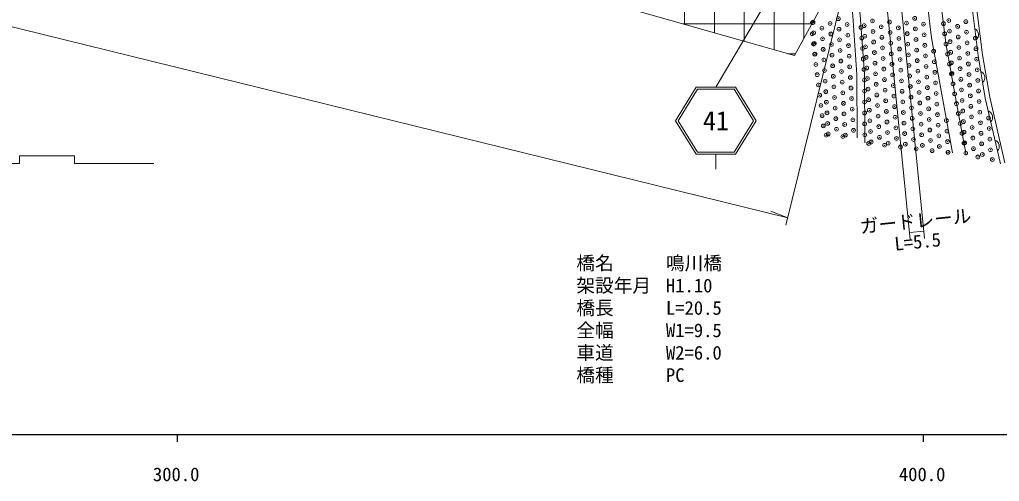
# Model space of a CAD drawing. Units: millimetres, scale not verified. Extents: x 40000 to 680000, y 20000 to 380000.
# Drawn here: x 346856 to 478201, y 198715 to 260566 of the extents above; entities that cross this region are included whole.
import ezdxf
from ezdxf.enums import TextEntityAlignment as Align

# ---------------------------------------------------------------- set-up
doc = ezdxf.new("R2010")
doc.units = ezdxf.units.MM
doc.header["$LTSCALE"] = 1000
doc.header["$PDMODE"] = 32
doc.header["$PDSIZE"] = 500
for name, color, linetype, lineweight in [('M-BGD', 7, 'Continuous', 13), ('M-STR-HTXT', 7, 'Continuous', 13), ('M-STR-STRC', 7, 'Continuous', 13), ('M-TTL-BAND', 7, 'Continuous', 25)]:
    doc.layers.add(name, color=color, linetype=linetype, lineweight=lineweight)
doc.styles.add('ＭＳ ゴシック', font='')
doc.styles.get('ＭＳ ゴシック').set_extended_font_data('MS Gothic')

msp = doc.modelspace()

# ---------------------------------------------------------------- linework, layer by layer
at = {"layer": 'M-BGD'}
for p, q in [((436000, 259937), (436000, 271983)), ((440000, 258799), (440000, 271005)), ((444000, 257662), (444000, 270028)), ((448000, 256524), (448000, 269050)), ((452000, 258080), (452000, 268073)), ((435778, 260000), (453056, 260000)), ((449842, 256000), (450857, 256000))]:
    msp.add_line(p, q, dxfattribs=at)
for points in [[(466696, 282352), (467566, 277243), (467699, 271712), (468270, 265269), (469117, 258109), (471934, 242705)], [(468381, 281864), (469465, 275777), (469991, 265714), (471014, 257416), (472428, 249393), (473741, 242432)], [(478342, 241258), (476313, 250041), (475352, 255745), (474619, 261458), (474353, 273683), (473864, 280427)], [(474477, 280274), (474953, 273712), (475218, 261503), (475946, 255833), (476901, 250158), (478927, 241393)], [(462545, 279331), (464628, 278710), (464853, 277024), (457722, 268486), (450719, 255751), (424388, 263239)], [(458611, 269550), (459535, 261155), (460100, 253264), (460157, 244081)], [(457722, 268486), (458539, 261064), (459100, 253225), (459153, 244749)], [(364834, 241309), (354234, 241309), (354234, 242309), (346834, 242309), (346834, 241309), (274651, 241309), (273597, 240109), (261834, 240109)]]:
    msp.add_lwpolyline(points, dxfattribs=at)
for centre, start, end in [((474487, 258537), 311.1686, 63.45854), ((475336, 252809), 313.41161, 65.70155), ((476387, 247485), 316.86419, 69.15414), ((477287, 243588), 316.86419, 69.15414)]:
    msp.add_arc(centre, 903, start, end, dxfattribs=at)
for p in [(453141, 260155), (453224, 260203), (455509, 260055), (456609, 260690), (457794, 259908), (461178, 260396), (463463, 260248), (465748, 260101), (466848, 260736), (468033, 259954), (470693, 260023), (471417, 260441), (473702, 260294), (453106, 258668), (453309, 258785), (454409, 259420), (455594, 258638), (456694, 259273), (459653, 259515), (460079, 259761), (461263, 258978), (462363, 259613), (463548, 258831), (464648, 259466), (465833, 258684), (466933, 259319), (468118, 258536), (470861, 258654), (471502, 259024), (472602, 259659), (473787, 258876), (453272, 257297), (453394, 257368), (454494, 258003), (455679, 257221), (456779, 257856), (457879, 258491), (459753, 258106), (460164, 258343), (461349, 257561), (462448, 258196), (463633, 257414), (464733, 258049), (465918, 257266), (467018, 257901), (471037, 257288), (471588, 257606), (472687, 258241), (473872, 257459), (474972, 258094), (453438, 255927), (453479, 255951), (454579, 256586), (456864, 256438), (457964, 257073), (459854, 256698), (460249, 256926), (461434, 256144), (462533, 256779), (463718, 255996), (464818, 256631), (467103, 256484), (468203, 257119), (469388, 256336), (471271, 255957), (471673, 256189), (472772, 256824), (473957, 256042), (475057, 256677), (454664, 255168), (455764, 255803), (456949, 255021), (458049, 255656), (459955, 255290), (460334, 255509), (461519, 254726), (462619, 255361), (463803, 254579), (464903, 255214), (466003, 255849), (467188, 255066), (468288, 255701), (469473, 254919), (471506, 254626), (471758, 254772), (472858, 255407), (474042, 254624), (475142, 255259), (453604, 254556), (454749, 253751), (455849, 254386), (457034, 253604), (458134, 254239), (460056, 253882), (460419, 254091), (461604, 253309), (462704, 253944), (464988, 253796), (466088, 254431), (467273, 253649), (468373, 254284), (469558, 253502), (471740, 253295), (471843, 253354), (472943, 253989), (475227, 253842), (453770, 253185), (454835, 252334), (455934, 252969), (457119, 252186), (458219, 252821), (460105, 252444), (460504, 252674), (462789, 252526), (463889, 253161), (465073, 252379), (466173, 253014), (467358, 252232), (468458, 252867), (469643, 252084), (471975, 251964), (473028, 252572), (474128, 253207), (475312, 252425), (453936, 251815), (454920, 250916), (456019, 251551), (457204, 250769), (458304, 251404), (460114, 250982), (460589, 251256), (461689, 251891), (462874, 251109), (463974, 251744), (465159, 250962), (466258, 251597), (467443, 250814), (468543, 251449), (469728, 250667), (472209, 250633), (473113, 251155), (474213, 251790), (475398, 251007), (454102, 250444), (455005, 249499), (456105, 250134), (457289, 249351), (458389, 249986), (460123, 249521), (460674, 249839), (461774, 250474), (462959, 249692), (464059, 250327), (465244, 249544), (466343, 250179), (467528, 249397), (468628, 250032), (473198, 249737), (474298, 250372), (475483, 249590), (454268, 249074), (455090, 248081), (456190, 248716), (458474, 248569), (460132, 248060), (460759, 248422), (461859, 249057), (463044, 248274), (464144, 248909), (465329, 248127), (466429, 248762), (468713, 248615), (469813, 249250), (472445, 249303), (473283, 248320), (474383, 248955), (475568, 248173), (454434, 247703), (456275, 247299), (457375, 247934), (458559, 247152), (460844, 247004), (461944, 247639), (463129, 246857), (464229, 247492), (465414, 246710), (466514, 247345), (467613, 247980), (468798, 247197), (469898, 247832), (471083, 247050), (472694, 247980), (473368, 246903), (474468, 247538), (475653, 246755), (476753, 247390), (454600, 246332), (455175, 246664), (456360, 245882), (457460, 246517), (458645, 245734), (460141, 246599), (460929, 245587), (462029, 246222), (463214, 245440), (464314, 246075), (466599, 245927), (467699, 246562), (468883, 245780), (469983, 246415), (471168, 245633), (472944, 246658), (473453, 245485), (474553, 246120), (476838, 245973), (454973, 245081), (455260, 245247), (457205, 244904), (457545, 245099), (460151, 245137), (461014, 244170), (462114, 244805), (464399, 244657), (465499, 245292), (466684, 244510), (467784, 245145), (468969, 244363), (470068, 244998), (471253, 244215), (473193, 245335), (473538, 244068), (474638, 244703), (475738, 245338), (476923, 244556), (460681, 243977), (462805, 243737), (463299, 244022), (464929, 243497), (465584, 243875), (467053, 243257), (467869, 243728), (469177, 243017), (470153, 243580), (471301, 242777), (471338, 242798), (473442, 244013), (474723, 243286), (475823, 243921), (477008, 243138), (473692, 242690), (475309, 242157), (475908, 242503), (477257, 241816)]:
    msp.add_point(p, dxfattribs=at)
at = {"layer": 'M-STR-HTXT'}
for p, q in [((459099, 283477), (440198, 251528)), ((461535, 281559), (449591, 233026)), ((463062, 282368), (468167, 231242)), ((461609, 277458), (466244, 231050)), ((322963, 265217), (449830, 233997)), ((449830, 233997), (447551, 234909)), ((466144, 232045), (468068, 232237))]:
    msp.add_line(p, q, dxfattribs=at)
at = {"layer": 'M-STR-STRC'}
for p, q in [((437562, 251528), (434798, 247028)), ((437729, 251228), (435150, 247028)), ((437562, 251528), (442834, 251528)), ((437729, 251228), (442666, 251228)), ((445246, 247028), (442666, 251228)), ((445598, 247028), (442834, 251528)), ((434798, 247028), (437562, 242528)), ((435150, 247028), (437729, 242828)), ((442666, 242828), (445246, 247028)), ((442834, 242528), (445598, 247028)), ((437562, 242528), (442834, 242528)), ((437729, 242828), (442666, 242828)), ((440198, 242528), (440198, 240528))]:
    msp.add_line(p, q, dxfattribs=at)
at = {"layer": 'M-TTL-BAND'}
for p, q in [((40000, 205000), (579000, 205000)), ((368000, 205000), (368000, 204000)), ((468000, 205000), (468000, 204000))]:
    msp.add_line(p, q, dxfattribs=at)

# ---------------------------------------------------------------- texts
at = {"layer": 'M-STR-HTXT', "style": 'ＭＳ ゴシック'}
msp.add_text('ガードレール', height=1833, rotation=5.703, dxfattribs=at).set_placement((467106, 232141), align=Align.BOTTOM_CENTER)
msp.add_text('L=5.5', height=1833, rotation=5.703, dxfattribs=at).set_placement((467146, 231743), align=Align.TOP_CENTER)
for s, p in [('橋名', (421498, 226483)), ('鳴川橋', (433498, 226483)), ('架設年月', (421498, 223483)), ('H1.10', (433498, 223483)), ('橋長', (421498, 220483)), ('L=20.5', (433498, 220483)), ('全幅', (421498, 217483)), ('W1=9.5', (433498, 217483)), ('車道', (421498, 214483)), ('W2=6.0', (433498, 214483)), ('橋種', (421498, 211483)), ('PC', (433498, 211483))]:
    msp.add_text(s, height=1833, dxfattribs=at).set_placement(p, align=Align.BOTTOM_LEFT)
at = {"layer": 'M-STR-STRC', "style": 'ＭＳ ゴシック'}
msp.add_text('41', height=2566, dxfattribs=at).set_placement((440198, 247028), align=Align.MIDDLE_CENTER)
at = {"layer": 'M-TTL-BAND', "style": 'ＭＳ ゴシック'}
for s, p in [('300.0', (367844, 198195)), ('400.0', (467844, 198195))]:
    msp.add_text(s, height=1833, dxfattribs=at).set_placement(p, align=Align.BOTTOM_CENTER)

doc.saveas('drawing.dxf')
